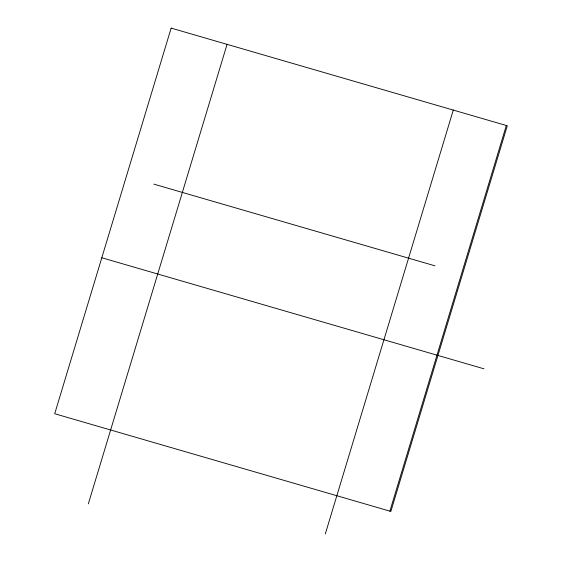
<?xml version="1.0" encoding="UTF-8"?>
<svg xmlns="http://www.w3.org/2000/svg" width="562" height="562" viewBox="0 0 562 562"><rect width="100%" height="100%" fill="white"/><g stroke="black" fill="none" stroke-linecap="round" stroke-linejoin="round"><path stroke-width="0.84" d="M88.325 503.868L227.062 44.356M325.314 533.9L453.337 109.892M389.88 511.139L506.32 125.502M153.855 184.139L434.932 265.826M101.785 257.754L483.938 368.812M171.15 28.1L54.711 413.737L390.85 511.42L507.289 125.783L171.15 28.1"/></g></svg>
